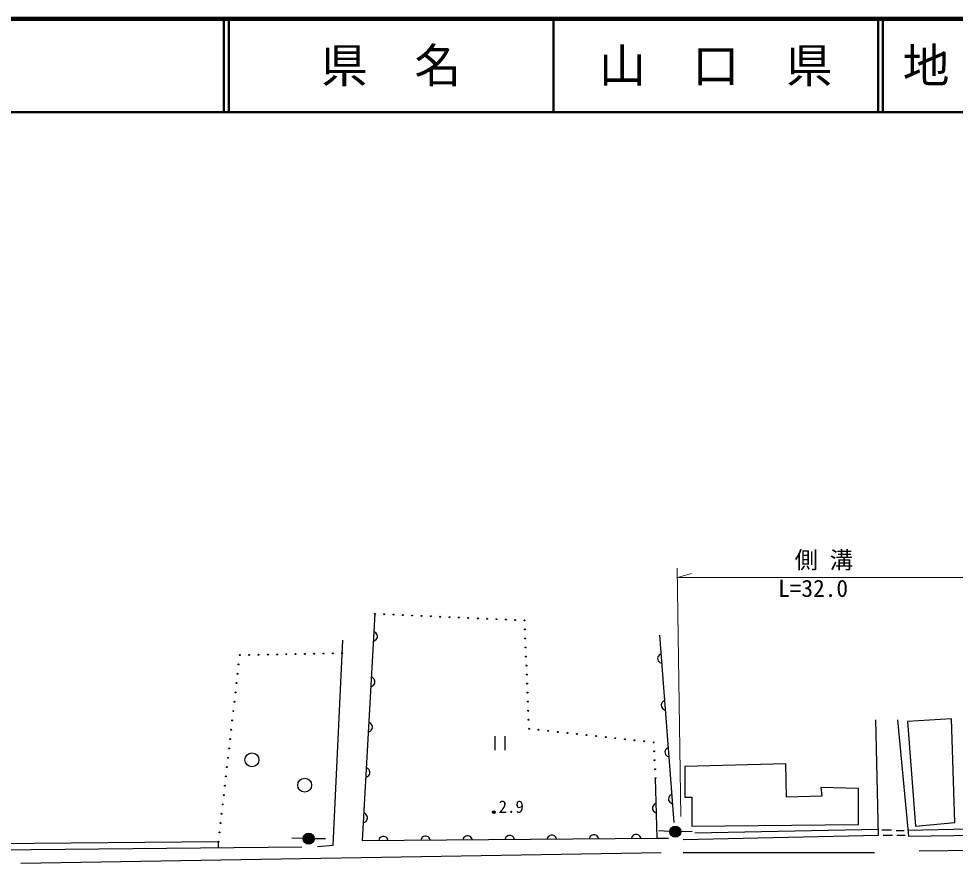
# Model space of a CAD drawing. Units: millimetres, scale not verified. Extents: x 40000 to 680000, y 20000 to 380000.
# Drawn here: x 275785 to 376001, y 289659 to 380000 of the extents above; entities that cross this region are included whole.
import ezdxf
from ezdxf.enums import TextEntityAlignment as Align

# ---------------------------------------------------------------- set-up
doc = ezdxf.new("R2010")
doc.units = ezdxf.units.MM
doc.header["$LTSCALE"] = 1000
for name, color, linetype, lineweight in [('M-BGD', 7, 'Continuous', 25), ('M-STR-HTXT', 7, 'Continuous', 13), ('M-TTL', 2, 'Continuous', 140), ('M-TTL-LINE', 7, 'Continuous', 50)]:
    doc.layers.add(name, color=color, linetype=linetype, lineweight=lineweight)
doc.layers.add('M-TTL-TXT', color=7, linetype='Continuous')
doc.styles.add('ＭＳ ゴシック', font='')
doc.styles.get('ＭＳ ゴシック').set_extended_font_data('MS Gothic')

msp = doc.modelspace()

# ---------------------------------------------------------------- linework, layer by layer
at = {"layer": 'M-BGD'}
for p, q in [((313881, 316342), (312546, 292097)), ((313892, 314368), (313775, 314414)), ((313988, 314303), (313892, 314368)), ((314082, 314198), (313988, 314303)), ((314049, 313602), (314114, 313698)), ((314136, 314096), (314082, 314198)), ((314114, 313698), (314160, 313815)), ((314169, 313974), (314136, 314096)), ((314160, 313815), (314169, 313974)), ((345938, 294015), (344373, 314060)), ((309440, 291589), (310470, 313539)), ((313720, 313421), (313841, 313454)), ((313841, 313454), (313944, 313508)), ((313944, 313508), (314049, 313602)), ((344176, 311724), (344146, 311601)), ((344228, 311827), (344176, 311724)), ((344320, 311934), (344228, 311827)), ((344414, 312002), (344320, 311934)), ((344530, 312051), (344414, 312002)), ((344146, 311601), (344158, 311443)), ((344158, 311443), (344207, 311327)), ((344207, 311327), (344275, 311232)), ((344275, 311232), (344382, 311141)), ((344382, 311141), (344485, 311089)), ((344485, 311089), (344608, 311059)), ((313625, 309519), (313508, 309566)), ((313721, 309454), (313625, 309519)), ((313677, 308659), (313782, 308753)), ((313815, 309349), (313721, 309454)), ((313782, 308753), (313847, 308849)), ((313869, 309247), (313815, 309349)), ((313847, 308849), (313893, 308966)), ((313902, 309125), (313869, 309247)), ((313893, 308966), (313902, 309125)), ((313453, 308572), (313574, 308605)), ((313574, 308605), (313677, 308659)), ((344567, 306712), (344537, 306590)), ((344619, 306816), (344567, 306712)), ((344711, 306923), (344619, 306816)), ((344805, 306990), (344711, 306923)), ((344921, 307039), (344805, 306990)), ((344537, 306590), (344549, 306431)), ((344549, 306431), (344598, 306315)), ((344598, 306315), (344666, 306221)), ((344666, 306221), (344773, 306129)), ((344773, 306129), (344877, 306078)), ((344877, 306078), (344999, 306047)), ((313358, 304670), (313241, 304717)), ((313454, 304605), (313358, 304670)), ((367770, 292648), (367518, 304998)), ((369814, 305002), (370983, 292572)), ((375592, 305100), (370893, 304817)), ((370893, 304817), (371741, 293634)), ((375970, 294011), (375592, 305100)), ((313186, 303723), (313308, 303756)), ((313308, 303756), (313410, 303810)), ((313410, 303810), (313515, 303904)), ((313548, 304500), (313454, 304605)), ((313515, 303904), (313580, 304000)), ((313602, 304398), (313548, 304500)), ((313580, 304000), (313626, 304117)), ((313635, 304276), (313602, 304398)), ((313626, 304117), (313635, 304276)), ((326717, 303256), (326717, 301764)), ((327852, 301764), (327851, 303256)), ((344959, 301701), (344928, 301579)), ((345010, 301805), (344959, 301701)), ((345102, 301912), (345010, 301805)), ((345196, 301979), (345102, 301912)), ((345312, 302028), (345196, 301979)), ((344928, 301579), (344941, 301420)), ((344941, 301420), (344990, 301304)), ((344990, 301304), (345057, 301210)), ((345057, 301210), (345164, 301118)), ((345164, 301118), (345268, 301066)), ((345268, 301066), (345390, 301036)), ((313091, 299821), (312974, 299868)), ((313187, 299756), (313091, 299821)), ((313281, 299651), (313187, 299756)), ((313335, 299549), (313281, 299651)), ((357857, 300303), (347050, 300019)), ((347050, 300019), (347051, 296730)), ((357952, 296732), (357857, 300303)), ((312919, 298874), (313041, 298907)), ((313041, 298907), (313143, 298961)), ((313143, 298961), (313248, 299055)), ((313248, 299055), (313313, 299151)), ((313313, 299151), (313359, 299268)), ((313368, 299427), (313335, 299549)), ((313359, 299268), (313368, 299427)), ((344100, 292348), (343941, 298755)), ((365657, 297674), (361616, 297767)), ((361616, 297767), (361711, 296827)), ((365658, 293821), (365657, 297674)), ((345350, 296690), (345319, 296567)), ((345402, 296794), (345350, 296690)), ((345493, 296900), (345402, 296794)), ((345588, 296968), (345493, 296900)), ((345704, 297017), (345588, 296968)), ((347051, 296730), (347802, 296730)), ((347802, 296730), (347803, 293629)), ((361711, 296827), (357952, 296732)), ((343638, 295741), (343601, 295621)), ((343695, 295842), (343638, 295741)), ((343792, 295944), (343695, 295842)), ((343890, 296006), (343792, 295944)), ((344008, 296049), (343890, 296006)), ((345319, 296567), (345332, 296409)), ((345332, 296409), (345381, 296293)), ((345381, 296293), (345448, 296198)), ((345448, 296198), (345555, 296107)), ((345555, 296107), (345659, 296055)), ((345659, 296055), (345781, 296025)), ((312824, 294972), (312707, 295019)), ((312920, 294907), (312824, 294972)), ((313014, 294802), (312920, 294907)), ((313068, 294700), (313014, 294802)), ((313101, 294578), (313068, 294700)), ((343601, 295621), (343605, 295462)), ((343605, 295462), (343648, 295343)), ((343648, 295343), (343710, 295245)), ((343710, 295245), (343812, 295148)), ((343812, 295148), (343913, 295091)), ((343913, 295091), (344033, 295054)), ((312652, 294025), (312774, 294058)), ((312774, 294058), (312876, 294112)), ((312876, 294112), (312981, 294206)), ((312981, 294206), (313046, 294302)), ((313046, 294302), (313093, 294419)), ((313093, 294419), (313101, 294578)), ((347803, 293629), (365658, 293821)), ((371741, 293634), (375970, 294011)), ((328240, 292640), (328121, 292599)), ((328399, 292641), (328240, 292640)), ((328519, 292603), (328399, 292641)), ((332629, 292635), (332530, 292575)), ((332748, 292676), (332629, 292635)), ((332907, 292677), (332748, 292676)), ((333027, 292638), (332907, 292677)), ((333127, 292579), (333027, 292638)), ((337137, 292671), (337038, 292611)), ((337256, 292712), (337137, 292671)), ((337415, 292713), (337256, 292712)), ((337535, 292674), (337415, 292713)), ((337635, 292615), (337535, 292674)), ((341545, 292646), (341447, 292546)), ((341645, 292707), (341545, 292646)), ((341764, 292748), (341645, 292707)), ((341923, 292749), (341764, 292748)), ((342043, 292710), (341923, 292749)), ((342142, 292651), (342043, 292710)), ((342243, 292552), (342142, 292651)), ((345448, 293069), (344255, 293124)), ((346641, 293064), (347834, 293109)), ((346874, 292206), (367770, 292648)), ((367758, 293272), (348121, 292893)), ((368138, 293221), (369186, 293221)), ((368288, 292672), (369286, 292672)), ((369685, 293171), (370533, 293171)), ((369735, 292672), (370633, 292672)), ((377370, 293322), (370927, 293166)), ((370983, 292572), (378767, 292674)), ((297151, 291960), (269331, 291705)), ((297152, 291320), (297151, 291960)), ((306213, 292307), (305019, 292332)), ((307407, 292295), (308601, 292295)), ((312546, 292097), (344100, 292348)), ((314341, 292231), (314302, 292111)), ((314400, 292331), (314341, 292231)), ((314499, 292431), (314400, 292331)), ((314598, 292492), (314499, 292431)), ((314717, 292533), (314598, 292492)), ((314876, 292534), (314717, 292533)), ((314996, 292495), (314876, 292534)), ((315096, 292436), (314996, 292495)), ((315196, 292337), (315096, 292436)), ((315257, 292238), (315196, 292337)), ((315298, 292119), (315257, 292238)), ((318849, 292267), (318810, 292147)), ((318908, 292367), (318849, 292267)), ((319007, 292467), (318908, 292367)), ((319106, 292528), (319007, 292467)), ((319225, 292568), (319106, 292528)), ((319384, 292570), (319225, 292568)), ((319504, 292531), (319384, 292570)), ((319604, 292472), (319504, 292531)), ((319704, 292373), (319604, 292472)), ((319765, 292274), (319704, 292373)), ((319805, 292155), (319765, 292274)), ((323357, 292303), (323318, 292183)), ((323416, 292403), (323357, 292303)), ((323514, 292503), (323416, 292403)), ((323614, 292564), (323514, 292503)), ((323733, 292604), (323614, 292564)), ((323892, 292606), (323733, 292604)), ((324012, 292567), (323892, 292606)), ((324112, 292508), (324012, 292567)), ((324212, 292409), (324112, 292508)), ((324272, 292310), (324212, 292409)), ((324313, 292191), (324272, 292310)), ((327865, 292339), (327826, 292219)), ((327923, 292439), (327865, 292339)), ((328022, 292539), (327923, 292439)), ((328121, 292599), (328022, 292539)), ((328619, 292544), (328519, 292603)), ((328719, 292445), (328619, 292544)), ((328780, 292346), (328719, 292445)), ((328821, 292227), (328780, 292346)), ((332372, 292374), (332333, 292255)), ((332431, 292474), (332372, 292374)), ((332530, 292575), (332431, 292474)), ((333227, 292481), (333127, 292579)), ((333288, 292382), (333227, 292481)), ((333329, 292263), (333288, 292382)), ((336880, 292410), (336841, 292290)), ((336939, 292510), (336880, 292410)), ((337038, 292611), (336939, 292510)), ((337735, 292517), (337635, 292615)), ((337796, 292418), (337735, 292517)), ((337836, 292298), (337796, 292418)), ((341388, 292446), (341349, 292326)), ((341447, 292546), (341388, 292446)), ((342303, 292453), (342243, 292552)), ((342344, 292334), (342303, 292453)), ((344100, 292348), (345314, 292331)), ((234036, 290751), (306072, 291401)), ((276021, 289659), (344514, 290794)), ((307756, 291464), (309440, 291589)), ((346894, 290795), (367358, 290800)), ((372142, 290990), (379353, 291062))]:
    msp.add_line(p, q, dxfattribs=at)
for centre, radius in [((313881, 316342), 49.8), ((314882, 316298), 49.8), ((315883, 316254), 49.8), ((316885, 316209), 49.8), ((317886, 316165), 49.8), ((318887, 316121), 49.8), ((319889, 316077), 49.8), ((320890, 316033), 49.8), ((321891, 315988), 49.8), ((322892, 315944), 49.8), ((323894, 315900), 49.8), ((324895, 315856), 49.8), ((325897, 315811), 49.8), ((326898, 315767), 49.8), ((327899, 315723), 49.8), ((328900, 315679), 49.8), ((329902, 315635), 49.8), ((329942, 314669), 49.8), ((329983, 313704), 49.8), ((330024, 312739), 49.8), ((299433, 311928), 49.8), ((300431, 311947), 49.8), ((301428, 311966), 49.8), ((302425, 311984), 49.8), ((303423, 312002), 49.8), ((304420, 312021), 49.8), ((305417, 312039), 49.8), ((306415, 312058), 49.8), ((307412, 312076), 49.8), ((308409, 312095), 49.8), ((309407, 312113), 49.8), ((310404, 312132), 49.8), ((330065, 311773), 49.8), ((299319, 310930), 49.8), ((330106, 310808), 49.8), ((299205, 309932), 49.8), ((330146, 309843), 49.8), ((299091, 308933), 49.8), ((330187, 308877), 49.8), ((298977, 307935), 49.8), ((330228, 307912), 49.8), ((298863, 306937), 49.8), ((330269, 306947), 49.8), ((298749, 305938), 49.8), ((330310, 305981), 49.8), ((298635, 304940), 49.8), ((330350, 305016), 49.8), ((298521, 303941), 49.8), ((330391, 304051), 49.8), ((331417, 303939), 49.8), ((332443, 303826), 49.8), ((333469, 303714), 49.8), ((298407, 302943), 49.8), ((334495, 303602), 49.8), ((335521, 303490), 49.8), ((336546, 303378), 49.8), ((337572, 303266), 49.8), ((338598, 303154), 49.8), ((339624, 303042), 49.8), ((340650, 302930), 49.8), ((341676, 302818), 49.8), ((342702, 302706), 49.8), ((298292, 301944), 49.8), ((343728, 302594), 49.8), ((343781, 301634), 49.8), ((298178, 300946), 49.8), ((300743, 300719), 746), ((343834, 300674), 49.8), ((298064, 299948), 49.8), ((343887, 299715), 49.8), ((297950, 298949), 49.8), ((306383, 298018), 746), ((343941, 298755), 49.8), ((297836, 297951), 49.8), ((297722, 296952), 49.8), ((297608, 295954), 49.8), ((297494, 294956), 49.8), ((326634, 295125), 149), ((326634, 295125), 89.6), ((326634, 295125), 29.9), ((297380, 293957), 49.8), ((346044, 293041), 597), ((297266, 292959), 49.8), ((306810, 292295), 597), ((306810, 292295), 525), ((306810, 292295), 454), ((306810, 292295), 382), ((346044, 293041), 525), ((346044, 293041), 454), ((346044, 293041), 382), ((346044, 293041), 310), ((346044, 293041), 239), ((346044, 293041), 167), ((346044, 293041), 95.5), ((346044, 293041), 23.9), ((297151, 291960), 49.8), ((306810, 292295), 310), ((306810, 292295), 239), ((306810, 292295), 167), ((306810, 292295), 95.5), ((306810, 292295), 23.9)]:
    msp.add_circle(centre, radius, dxfattribs=at)
at = {"layer": 'M-STR-HTXT'}
for p, q in [((346254, 321219), (346639, 294670)), ((346268, 320232), (347759, 320657)), ((377881, 320239), (346268, 320232))]:
    msp.add_line(p, q, dxfattribs=at)
at = {"layer": 'M-TTL'}
msp.add_line((680000, 380000), (40000, 380000), dxfattribs=at)
at = {"layer": 'M-TTL-LINE'}
for p, q in [((297750, 380000), (297750, 370000)), ((298250, 380000), (298250, 370000)), ((333000, 380000), (333000, 370000)), ((367750, 380000), (367750, 370000)), ((368250, 380000), (368250, 370000)), ((40000, 370000), (680000, 370000))]:
    msp.add_line(p, q, dxfattribs=at)

# ---------------------------------------------------------------- texts
at = {"layer": 'M-BGD', "style": 'ＭＳ ゴシック'}
msp.add_text('2.9', height=1320, rotation=359.973, dxfattribs=at).set_placement((327142, 294657), align=Align.BOTTOM_LEFT)
at = {"layer": 'M-STR-HTXT', "style": 'ＭＳ ゴシック'}
for s, p in [('側 溝', (358814, 320633)), ('L=32.0', (357045, 317604))]:
    msp.add_text(s, height=1833, rotation=359.973, dxfattribs=at).set_placement(p, align=Align.BOTTOM_LEFT)
at = {"layer": 'M-TTL-TXT', "style": 'ＭＳ ゴシック'}
for s, p in [('県\u3000名', (315625, 375000)), ('山\u3000口\u3000県', (350375, 375000))]:
    msp.add_text(s, height=3666, dxfattribs=at).set_placement(p, align=Align.MIDDLE_CENTER)
msp.add_text('地 名', height=3666, dxfattribs=at).set_placement((370380, 375000), align=Align.MIDDLE_LEFT)

doc.saveas('drawing.dxf')
